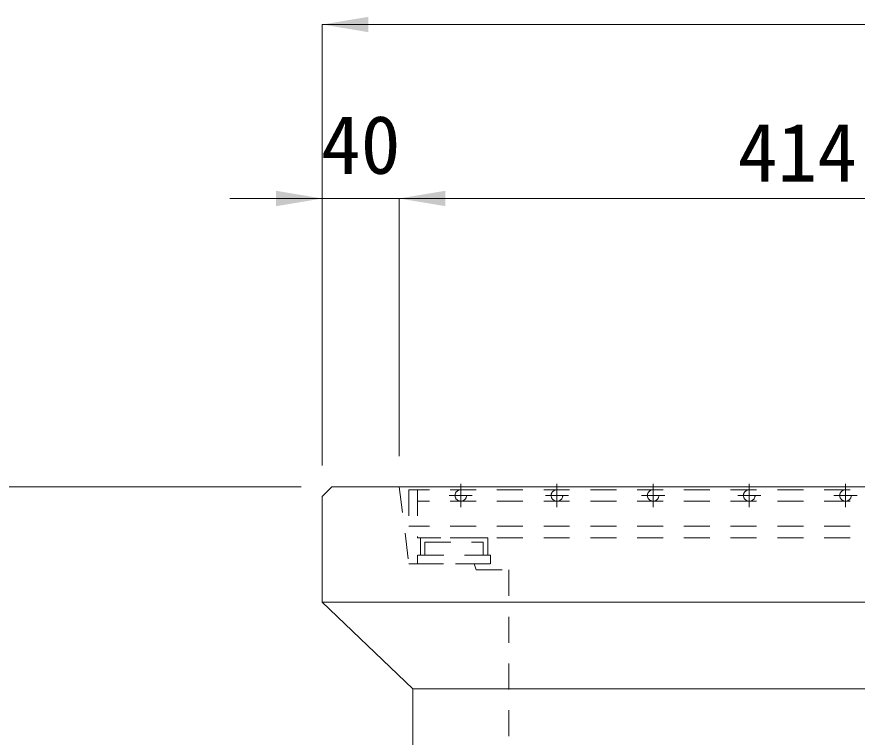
# Model space of a CAD drawing. Units: millimetres at full size; some dimension numbers follow another scale. Extents: x 40781 to 122968, y -21714 to -2620.
# Drawn here: x 45344.2 to 45781, y -6125.7 to -5751.3 of the extents above; entities that cross this region are included whole.
import ezdxf
from ezdxf.enums import TextEntityAlignment as Align

# ---------------------------------------------------------------- set-up
doc = ezdxf.new("R2010")
doc.units = ezdxf.units.MM
doc.header["$LTSCALE"] = 18
for name, pattern in [('CHAIN', [18.5, 12, -1.5, 3.5, -1.5]), ('USER1', [1.35, 0.75, -0.6]), ('USER2', [1.35, 0.75, -0.6])]:
    doc.linetypes.add(name, pattern=pattern)
for name, color, linetype, lineweight in [('Center', 1, 'CHAIN', 5), ('グレーチング', 7, 'USER1', 9), ('寸法線', 7, 'Continuous', 9), ('嵩上断面', 112, 'USER1', 9), ('本体', 2, 'Continuous', 13)]:
    doc.layers.add(name, color=color, linetype=linetype, lineweight=lineweight)
doc.styles.add('ＭＳ ゴシック', font='')
doc.styles.get('ＭＳ ゴシック').set_extended_font_data('MS Gothic')

# ---------------------------------------------------------------- blocks, each defined once
blk = doc.blocks.new('filled_arrow')
at = {"color": 0, "linetype": 'Continuous', "lineweight": -2}
blk.add_solid([(7.5, 1.25), (0, 0), (7.5, -1.25)], dxfattribs=at)

msp = doc.modelspace()

# ---------------------------------------------------------------- linework, layer by layer
at = {"layer": 'Center'}
for p, q in [((45574.95, -6006.05), (45574.95, -5994.05)), ((45624.95, -6006.05), (45624.95, -5994.05)), ((45674.95, -6006.05), (45674.95, -5994.05)), ((45724.95, -6006.05), (45724.95, -5994.05)), ((45774.95, -6006.05), (45774.95, -5994.05)), ((45580.95, -6000.05), (45568.95, -6000.05)), ((45630.95, -6000.05), (45618.95, -6000.05)), ((45680.95, -6000.05), (45668.95, -6000.05)), ((45730.95, -6000.05), (45718.95, -6000.05)), ((45780.95, -6000.05), (45768.95, -6000.05))]:
    msp.add_line(p, q, dxfattribs=at)
at = {"layer": 'グレーチング'}
for p, q in [((45547.95, -5997.05), (45547.95, -6016.05)), ((45547.95, -5997.05), (45552.45, -5997.05)), ((45947.45, -5997.05), (45552.45, -5997.05)), ((45552.45, -5997.05), (45552.45, -6022.05)), ((45947.45, -6003.05), (45552.45, -6003.05)), ((45547.95, -6016.05), (45552.45, -6016.05)), ((45947.45, -6016.05), (45552.45, -6016.05)), ((45947.45, -6022.05), (45552.45, -6022.05))]:
    msp.add_line(p, q, dxfattribs=at)
for centre in [(45574.95, -6000.05), (45624.95, -6000.05), (45674.95, -6000.05), (45724.95, -6000.05), (45774.95, -6000.05)]:
    msp.add_circle(centre, 3, dxfattribs=at)
at = {"layer": '寸法線'}
for p, q in [((45502.95, -5755.28), (45996.95, -5755.28)), ((45502.95, -5984.55), (45502.95, -5755.28)), ((45454.95, -5845.7), (45590.95, -5845.7)), ((45502.95, -5984.55), (45502.95, -5845.7)), ((45542.95, -5979.55), (45542.95, -5845.7)), ((45542.95, -5845.7), (45956.95, -5845.7)), ((45542.95, -5979.55), (45542.95, -5845.7)), ((45491.95, -5995.55), (45060.64, -5995.55)), ((45491.95, -5995.55), (45174.01, -5995.55))]:
    msp.add_line(p, q, dxfattribs=at)
at = {"layer": '嵩上断面'}
for p, q in [((45553.95, -6022.05), (45553.95, -6031.05)), ((45588.95, -6022.05), (45553.95, -6022.05)), ((45588.95, -6022.05), (45553.95, -6022.05)), ((45556.25, -6031.05), (45556.25, -6024.35)), ((45556.25, -6024.35), (45586.65, -6024.35)), ((45586.65, -6024.35), (45586.65, -6031.05)), ((45588.95, -6031.05), (45588.95, -6022.05)), ((45552.45, -6031.05), (45552.45, -6035.55)), ((45590.45, -6031.05), (45552.45, -6031.05)), ((45555.45, -6031.05), (45557.75, -6031.05)), ((45588.15, -6031.05), (45590.45, -6031.05)), ((45590.45, -6035.55), (45590.45, -6031.05)), ((45552.45, -6035.55), (45590.45, -6035.55))]:
    msp.add_line(p, q, dxfattribs=at)
at = {"layer": '本体'}
for p, q in [((45502.95, -6000.55), (45507.95, -5995.55)), ((45507.95, -5995.55), (45991.95, -5995.55)), ((45502.95, -6000.55), (45502.95, -6055.55)), ((45502.95, -6055.55), (45549.95, -6100.55)), ((45549.95, -6100.55), (45549.95, -6435.55))]:
    msp.add_line(p, q, dxfattribs=at)
at = {"layer": '本体', "linetype": 'USER2'}
for p, q in [((45542.95, -5995.55), (45547.95, -6035.55)), ((45547.95, -6035.55), (45581.95, -6035.55)), ((45581.95, -6035.55), (45582.95, -6038.75)), ((45582.95, -6038.75), (45599.95, -6038.75)), ((45599.95, -6038.75), (45599.95, -6435.55))]:
    msp.add_line(p, q, dxfattribs=at)
at = {"layer": '本体', "linetype": 'USER2', "lineweight": 9}
msp.add_line((45544.95, -5995.55), (45550.95, -5995.55), dxfattribs=at)
at = {"layer": '本体', "lineweight": 9}
for p, q in [((45502.95, -6055.55), (45996.95, -6055.55)), ((45949.95, -6100.55), (45549.95, -6100.55))]:
    msp.add_line(p, q, dxfattribs=at)

# ---------------------------------------------------------------- block references
at = {"layer": '寸法線', "xscale": 3.2, "yscale": 3.2}
for p in [(45502.95, -5755.28), (45542.95, -5845.7), (45542.95, -5845.7)]:
    msp.add_blockref('filled_arrow', p, dxfattribs=at)
at = {"layer": '寸法線', "xscale": 3.2, "yscale": 3.2, "rotation": 180}
msp.add_blockref('filled_arrow', (45502.95, -5845.7), dxfattribs=at)

# ---------------------------------------------------------------- texts
at = {"layer": '寸法線', "style": 'ＭＳ ゴシック'}
for s, p in [('40', (45522.95, -5817.7)), ('414', (45749.95, -5821.7))]:
    msp.add_text(s, height=30.38, dxfattribs=at).set_placement(p, align=Align.MIDDLE_CENTER)

doc.saveas('drawing.dxf')
